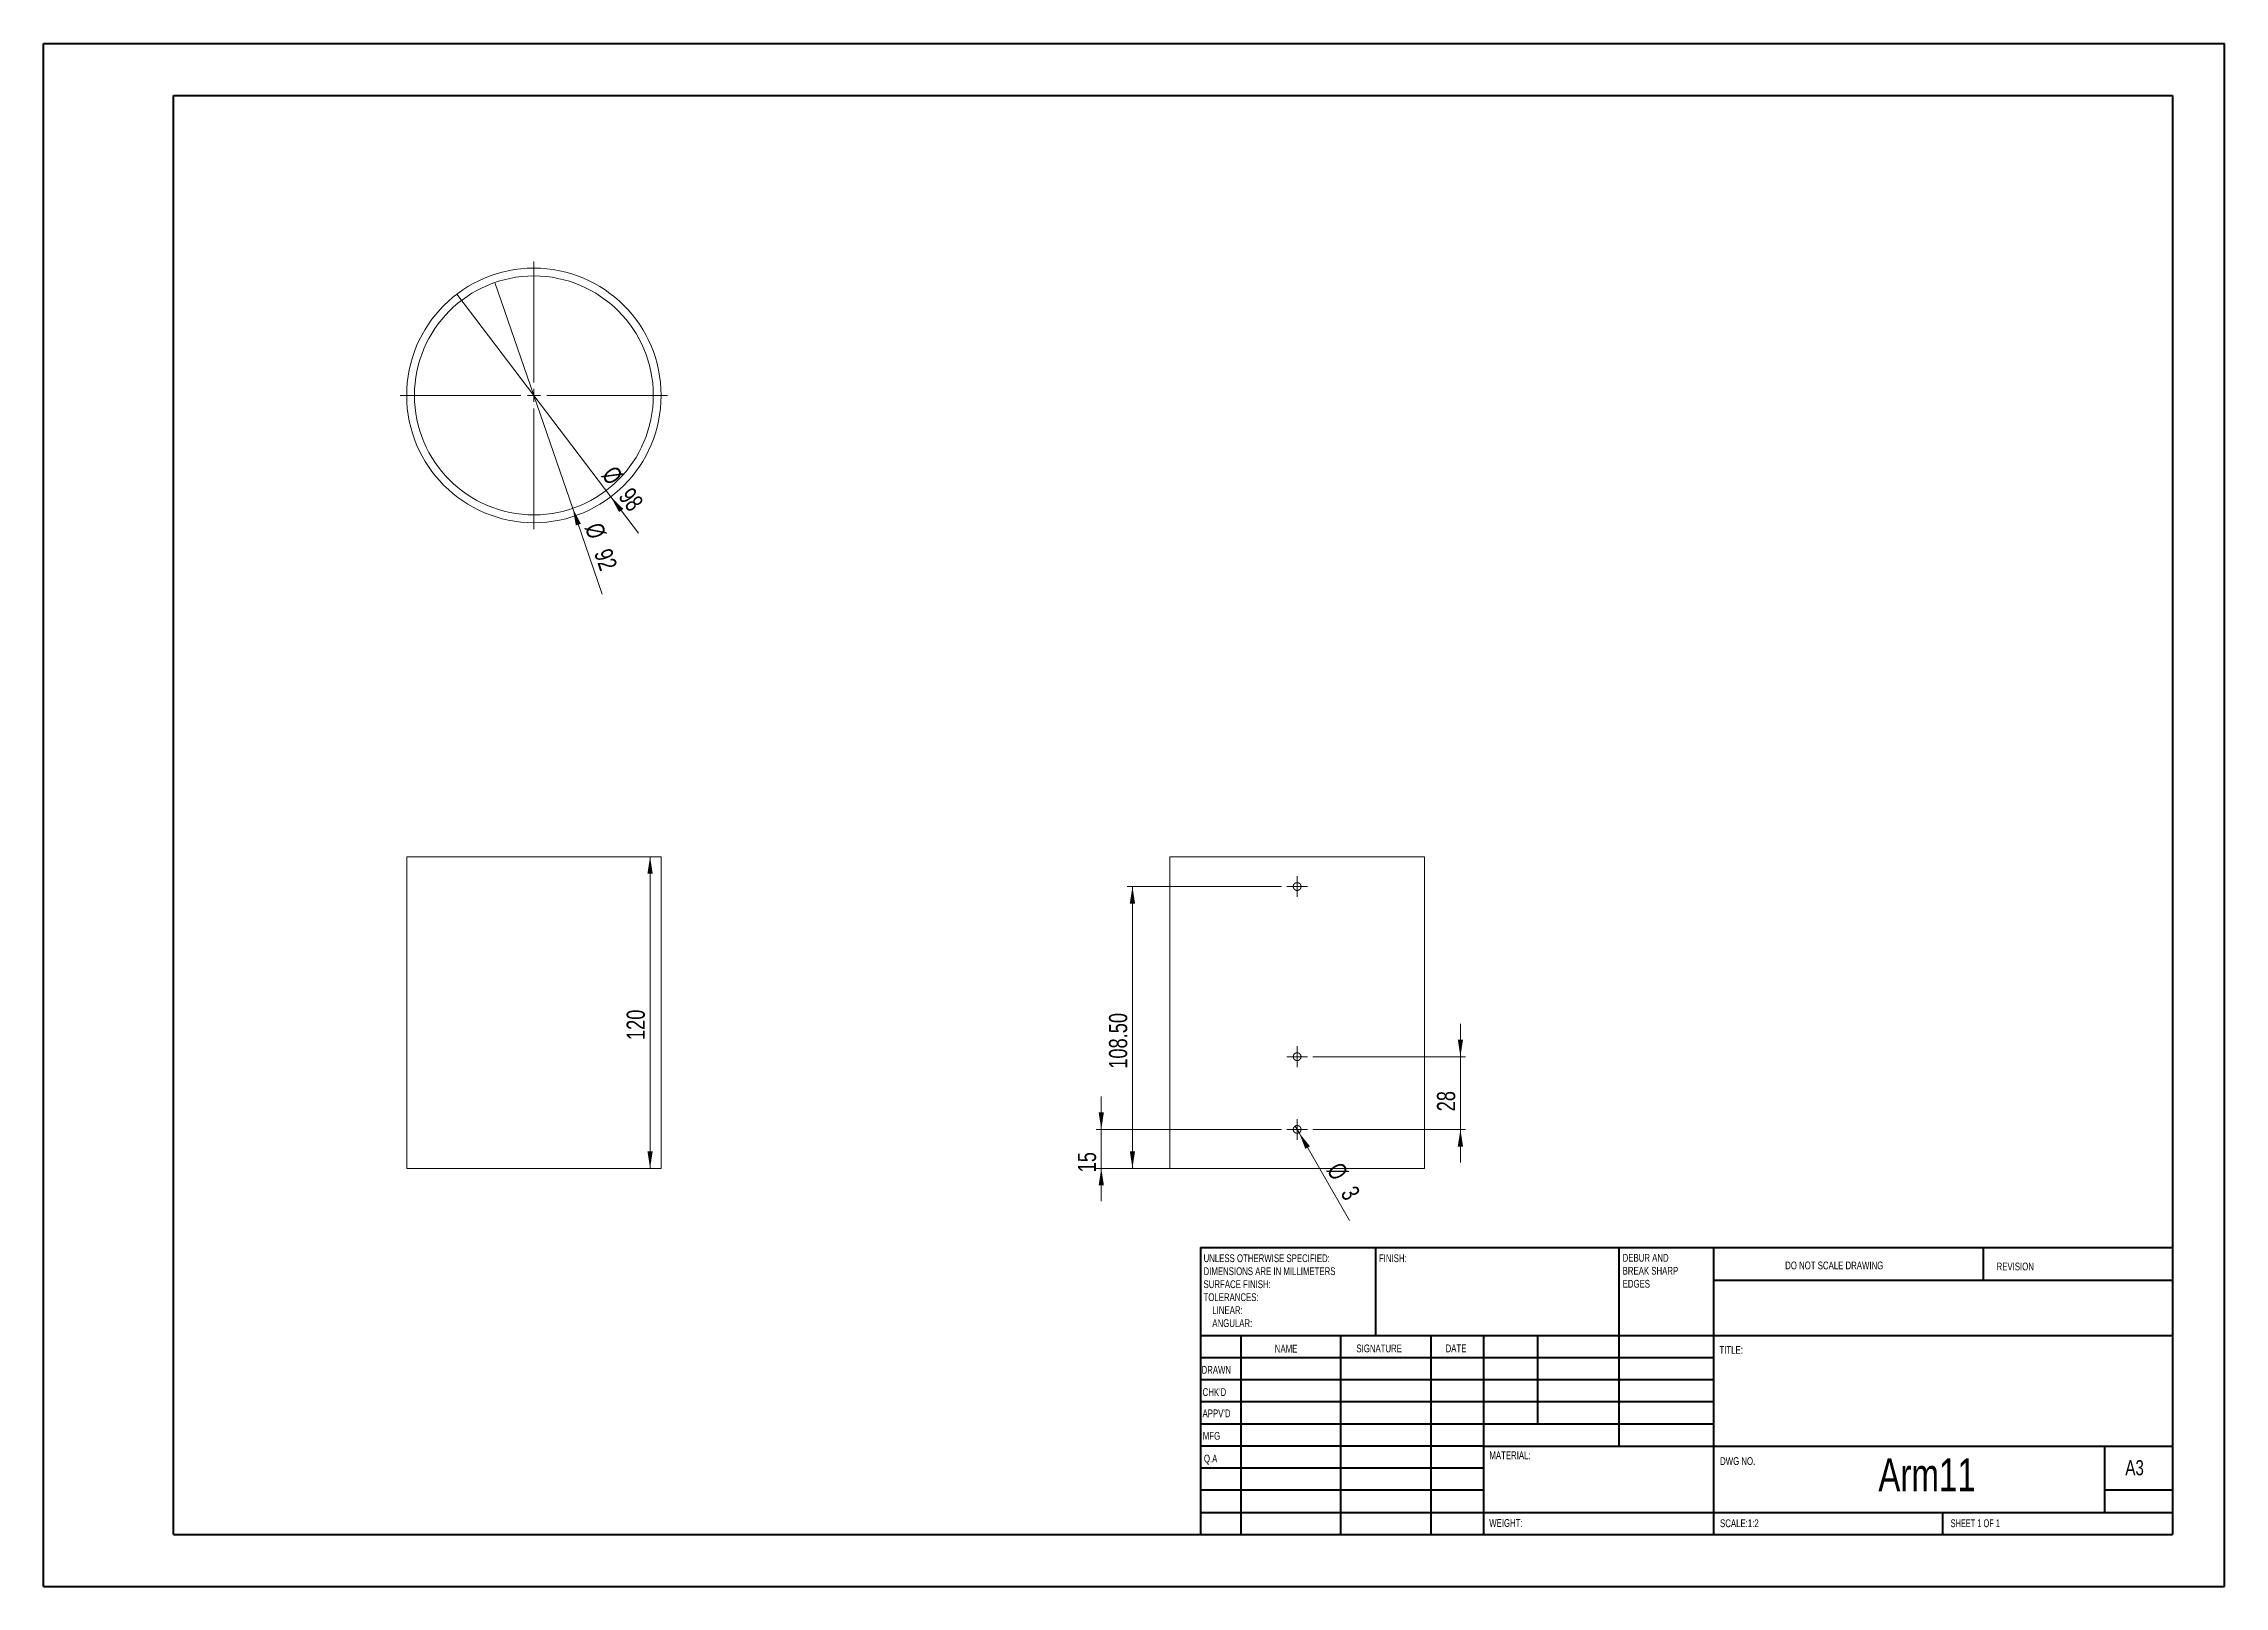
# Model space of a CAD drawing. Header units: millimetres. Extents: x 0 to 840, y 0 to 594.
import ezdxf

# ---------------------------------------------------------------- set-up
doc = ezdxf.new("R2010")
doc.units = ezdxf.units.MM
doc.header["$LTSCALE"] = 2
doc.styles.add('SLDTEXTSTYLE0', font='TXT', dxfattribs={"width": 0.75})
doc.styles.add('SLDTEXTSTYLE1', font='TXT', dxfattribs={"width": 0.6875})
doc.dimstyles.new('SLDDIMSTYLE0', dxfattribs={"dimtxt": 7, "dimasz": 6.604, "dimexe": 0, "dimexo": 0.0625, "dimgap": 1.75, "dimtad": 1, "dimrnd": 1e-09, "dimzin": 12, "dimdsep": 46, "dimtxsty": 'SLDTEXTSTYLE0', "dimsah": 1, "dimcen": 0.09, "dimadec": 0, "dimazin": 3, "dimtfac": 1, "dimtofl": 0, "dimtmove": 0, "dimatfit": 3, "dimfxl": 0, "dimfrac": 2, "dimtolj": 1, "dimtzin": 12, "dimarcsym": 0})
doc.dimstyles.new('SLDDIMSTYLE1', dxfattribs={"dimtxt": 7, "dimasz": 6.604, "dimexe": 0, "dimexo": 0.0625, "dimgap": 1.75, "dimtad": 1, "dimrnd": 1e-09, "dimzin": 12, "dimdsep": 46, "dimtxsty": 'SLDTEXTSTYLE0', "dimblk1": 'NONE', "dimsah": 1, "dimcen": 0, "dimadec": 0, "dimazin": 3, "dimtfac": 1, "dimtmove": 0, "dimatfit": 3, "dimldrblk": 'NONE', "dimfxl": 0, "dimfrac": 2, "dimtolj": 1, "dimtzin": 12, "dimarcsym": 0})
doc.dimstyles.new('SLDDIMSTYLE2', dxfattribs={"dimtxt": 7, "dimasz": 6.604, "dimexe": 0, "dimexo": 0.0625, "dimgap": 1.75, "dimtad": 1, "dimrnd": 1e-09, "dimzin": 4, "dimdsep": 46, "dimtxsty": 'SLDTEXTSTYLE0', "dimsah": 1, "dimcen": 0.09, "dimadec": 0, "dimazin": 1, "dimtfac": 1, "dimtofl": 0, "dimtmove": 0, "dimatfit": 3, "dimfxl": 0, "dimfrac": 2, "dimtolj": 1, "dimtzin": 12, "dimarcsym": 0})
doc.dimstyles.new('SLDDIMSTYLE3', dxfattribs={"dimtxt": 7, "dimasz": 6.604, "dimexe": 0, "dimexo": 0.0625, "dimgap": 1.75, "dimtad": 1, "dimrnd": 1e-09, "dimzin": 12, "dimdsep": 46, "dimtxsty": 'SLDTEXTSTYLE0', "dimsah": 1, "dimcen": 0.09, "dimadec": 0, "dimazin": 3, "dimtfac": 1, "dimtmove": 0, "dimatfit": 0, "dimfxl": 0, "dimfrac": 2, "dimtolj": 1, "dimtzin": 12, "dimarcsym": 0})

# ---------------------------------------------------------------- blocks, each defined once
blk = doc.blocks.new('SW_NOTE_0')
at = {"color": 0, "linetype": 'Continuous', "lineweight": 0, "char_height": 3, "attachment_point": 1, "style": 'SLDTEXTSTYLE0'}
for s, insert in [('DEBUR AND', (0, 3.87)), ('BREAK SHARP', (0, -1.13)), ('EDGES', (0, -6.13))]:
    blk.add_mtext(s, dxfattribs=dict(at, insert=insert))
blk = doc.blocks.new('SW_NOTE_1')
at = {"color": 0, "linetype": 'Continuous', "lineweight": 0, "char_height": 3, "attachment_point": 1, "style": 'SLDTEXTSTYLE0'}
for s, insert in [('UNLESS OTHERWISE SPECIFIED:', (0, 3.87)), ('SURFACE FINISH:', (0, -6.13)), ('DIMENSIONS ARE IN MILLIMETERS', (0, -1.13)), ('TOLERANCES:', (0, -11.13)), ('LINEAR:', (3.38, -16.13)), ('ANGULAR:', (3.38, -21.13))]:
    blk.add_mtext(s, dxfattribs=dict(at, insert=insert))
blk = doc.blocks.new('_D')
at = {"color": 7, "linetype": 'Continuous', "lineweight": 0}
for p, q in [((236, 281.38), (231.76, 281.38)), ((233.76, 161.38), (233.76, 281.38)), ((236, 161.38), (231.76, 161.38))]:
    blk.add_line(p, q, dxfattribs=at)
for points in [[(233.76, 281.38), (232.74, 274.78), (234.77, 274.78)], [(233.76, 161.38), (234.77, 167.98), (232.74, 167.98)]]:
    blk.add_solid(points, dxfattribs=at)
at = {"color": 7, "linetype": 'Continuous', "lineweight": 0, "insert": (224.73, 210.78, 0.1), "char_height": 7, "attachment_point": 1, "rotation": 90, "style": 'SLDTEXTSTYLE0'}
blk.add_mtext('120', dxfattribs=at)
blk = doc.blocks.new('_D_1')
at = {"color": 7, "linetype": 'Continuous', "lineweight": 0}
for q in [(174.02, 502.47), (215.34, 382.5)]:
    blk.add_line((203.98, 415.49), q, dxfattribs=at)
blk.add_solid([(203.98, 415.49), (205.17, 408.91), (207.09, 409.57)], dxfattribs=at)
at = {"color": 7, "linetype": 'Continuous', "lineweight": 0, "char_height": 7, "attachment_point": 1, "rotation": 289.00163, "style": 'SLDTEXTSTYLE0'}
for s, insert in [('%%c', (215.19, 410.57, -59.9)), ('92', (218.73, 400.62, -59.9))]:
    blk.add_mtext(s, dxfattribs=dict(at, insert=insert))
blk = doc.blocks.new('_NONE')
blk = doc.blocks.new('_D_2')
at = {"color": 7, "linetype": 'Continuous', "lineweight": 0}
for q in [(159.38, 498.01), (229.3, 405.88)]:
    blk.add_line((218.62, 419.95), q, dxfattribs=at)
blk.add_solid([(218.62, 419.95), (221.81, 414.07), (223.42, 415.3)], dxfattribs=at)
at = {"color": 7, "linetype": 'Continuous', "lineweight": 0, "char_height": 7, "attachment_point": 1, "rotation": 307.19618, "style": 'SLDTEXTSTYLE0'}
for s, insert in [('%%c', (220.39, 432.5, -59.9)), ('98', (226.86, 424.15, -59.9))]:
    blk.add_mtext(s, dxfattribs=dict(at, insert=insert))
blk = doc.blocks.new('SW_CENTERMARKSYMBOL_0')
at = {"color": 0, "linetype": 'Continuous', "lineweight": 0}
for p, q in [((0, 5), (0, 51.5)), ((-5, 0), (-51.5, 0)), ((0, 0), (-2.5, 0)), ((0, 0), (0, 2.5)), ((0, 0), (0, -2.5)), ((0, 0), (2.5, 0)), ((5, 0), (51.5, 0)), ((0, -5), (0, -51.5))]:
    blk.add_line(p, q, dxfattribs=at)
blk = doc.blocks.new('_D_3')
at = {"color": 7, "linetype": 'Continuous', "lineweight": 0}
for p, q in [((477, 269.88), (417.56, 269.88)), ((419.56, 161.38), (419.56, 269.88)), ((481, 161.38), (417.56, 161.38))]:
    blk.add_line(p, q, dxfattribs=at)
for points in [[(419.56, 269.88), (418.54, 263.28), (420.57, 263.28)], [(419.56, 161.38), (420.57, 167.98), (418.54, 167.98)]]:
    blk.add_solid(points, dxfattribs=at)
at = {"color": 7, "linetype": 'Continuous', "lineweight": 0, "insert": (410.53, 199.73, 0.1), "char_height": 7, "attachment_point": 1, "rotation": 90, "style": 'SLDTEXTSTYLE0'}
blk.add_mtext('108.50', dxfattribs=at)
blk = doc.blocks.new('_D_4')
at = {"color": 7, "linetype": 'Continuous', "lineweight": 0}
for p, q in [((407.56, 176.38), (407.56, 189.08)), ((477, 176.38), (405.56, 176.38)), ((407.56, 161.38), (407.56, 176.38)), ((481, 161.38), (405.56, 161.38)), ((407.56, 161.38), (407.56, 148.68))]:
    blk.add_line(p, q, dxfattribs=at)
for points in [[(407.56, 176.38), (408.57, 182.98), (406.54, 182.98)], [(407.56, 161.38), (406.54, 154.78), (408.57, 154.78)]]:
    blk.add_solid(points, dxfattribs=at)
at = {"color": 7, "linetype": 'Continuous', "lineweight": 0, "insert": (398.53, 159.84, 0.1), "char_height": 7, "attachment_point": 1, "rotation": 90, "style": 'SLDTEXTSTYLE0'}
blk.add_mtext('15', dxfattribs=at)
blk = doc.blocks.new('_D_5')
at = {"color": 7, "linetype": 'Continuous', "lineweight": 0}
for q in [(482.25, 177.68), (503.22, 141.35)]:
    blk.add_line((483.75, 175.08), q, dxfattribs=at)
blk.add_solid([(483.75, 175.08), (486.17, 168.85), (487.93, 169.87)], dxfattribs=at)
at = {"color": 7, "linetype": 'Continuous', "lineweight": 0, "char_height": 7, "attachment_point": 1, "rotation": 300, "style": 'SLDTEXTSTYLE0'}
for s, insert in [('%%c', (500.25, 164.36, 0.1)), ('3', (505.62, 155.28, 0.1))]:
    blk.add_mtext(s, dxfattribs=dict(at, insert=insert))
blk = doc.blocks.new('_D_6')
at = {"color": 7, "linetype": 'Continuous', "lineweight": 0}
for p, q in [((545.89, 204.38), (545.89, 217.08)), ((489, 204.38), (547.89, 204.38)), ((545.89, 204.38), (545.89, 176.38)), ((489, 176.38), (547.89, 176.38)), ((545.89, 176.38), (545.89, 163.68))]:
    blk.add_line(p, q, dxfattribs=at)
for points in [[(545.89, 204.38), (546.9, 210.98), (544.87, 210.98)], [(545.89, 176.38), (544.87, 169.78), (546.9, 169.78)]]:
    blk.add_solid(points, dxfattribs=at)
at = {"color": 7, "linetype": 'Continuous', "lineweight": 0, "insert": (536.86, 183.34, 0.1), "char_height": 7, "attachment_point": 1, "rotation": 90, "style": 'SLDTEXTSTYLE0'}
blk.add_mtext('28', dxfattribs=at)
blk = doc.blocks.new('SW_CENTERMARKSYMBOL_1')
at = {"color": 0, "linetype": 'Continuous', "lineweight": 0}
for p, q in [((-2.5, 0), (-4, 0)), ((0, 0), (-2.5, 0)), ((0, 2.5), (0, 4)), ((0, 0), (0, 2.5)), ((0, 0), (0, -2.5)), ((0, 0), (2.5, 0)), ((2.5, 0), (4, 0)), ((0, -2.5), (0, -4))]:
    blk.add_line(p, q, dxfattribs=at)
blk = doc.blocks.new('SW_CENTERMARKSYMBOL_2')
at = {"color": 0, "linetype": 'Continuous', "lineweight": 0}
for p, q in [((-2.5, 0), (-4, 0)), ((0, 0), (-2.5, 0)), ((0, 2.5), (0, 4)), ((0, 0), (0, 2.5)), ((0, 0), (0, -2.5)), ((0, 0), (2.5, 0)), ((2.5, 0), (4, 0)), ((0, -2.5), (0, -4))]:
    blk.add_line(p, q, dxfattribs=at)
blk = doc.blocks.new('SW_CENTERMARKSYMBOL_3')
at = {"color": 0, "linetype": 'Continuous', "lineweight": 0}
for p, q in [((-2.5, 0), (-4, 0)), ((0, 0), (-2.5, 0)), ((0, 2.5), (0, 4)), ((0, 0), (0, 2.5)), ((0, 0), (0, -2.5)), ((0, 0), (2.5, 0)), ((2.5, 0), (4, 0)), ((0, -2.5), (0, -4))]:
    blk.add_line(p, q, dxfattribs=at)

msp = doc.modelspace()

# ---------------------------------------------------------------- linework, layer by layer
at = {"color": 7, "linetype": 'Continuous', "lineweight": 40}
for p, q in [((0.158, 0.43), (0.158, 594.43)), ((0.158, 594.43), (840.158, 594.43)), ((840.158, 0.43), (840.158, 594.43)), ((50.158, 20.43), (50.158, 574.43)), ((50.158, 574.43), (820.158, 574.43)), ((820.158, 574.43), (820.158, 20.43)), ((445.758, 130.93), (820.158, 130.93)), ((445.758, 130.93), (445.758, 20.43)), ((513.358, 96.93), (513.358, 130.93)), ((606.958, 130.93), (606.958, 54.43)), ((643.358, 130.93), (643.358, 20.43)), ((747.358, 118.18), (747.358, 130.93)), ((820.158, 118.18), (643.358, 118.18)), ((820.158, 96.93), (445.758, 96.93)), ((461.358, 96.93), (461.358, 20.43)), ((499.74, 96.93), (499.74, 20.43)), ((534.556, 96.93), (534.556, 20.43)), ((554.958, 20.43), (554.958, 96.93)), ((575.758, 62.93), (575.758, 96.93)), ((643.358, 88.43), (445.758, 88.43)), ((643.358, 79.93), (445.758, 79.93)), ((643.358, 71.43), (445.758, 71.43)), ((643.358, 62.93), (445.758, 62.93)), ((554.958, 54.43), (445.758, 54.43)), ((554.958, 54.43), (820.158, 54.43)), ((794.158, 28.93), (794.158, 54.43)), ((554.958, 45.929), (445.758, 45.929)), ((554.958, 37.43), (445.758, 37.43)), ((820.158, 37.43), (794.158, 37.43)), ((445.758, 28.93), (820.158, 28.93)), ((731.758, 20.43), (731.758, 28.93)), ((50.158, 20.43), (820.158, 20.43)), ((0.158, 0.43), (840.158, 0.43))]:
    msp.add_line(p, q, dxfattribs=at)
at = {"color": 7, "linetype": 'Continuous', "lineweight": 15}
for p, q in [((140.023, 460.48), (140, 460.48)), ((140, 457.48), (140.023, 457.48)), ((238, 460.48), (237.977, 460.48)), ((237.977, 457.48), (238, 457.48)), ((140, 281.38), (140, 271.362)), ((140, 281.38), (189, 281.38)), ((189, 281.38), (238, 281.38)), ((238, 271.378), (238, 281.38)), ((434, 281.38), (434, 161.38)), ((434, 281.38), (532, 281.38)), ((532, 161.38), (532, 281.38)), ((237.977, 269.88), (237.977, 269.8)), ((140, 268.38), (140, 205.861)), ((238, 205.878), (238, 268.399)), ((140, 202.882), (140, 177.861)), ((140.023, 204.38), (140.023, 204.46)), ((237.977, 204.38), (237.977, 204.3)), ((238, 177.878), (238, 202.899)), ((140.023, 176.38), (140.023, 176.46)), ((140, 174.882), (140, 161.38)), ((237.977, 176.38), (237.977, 176.3)), ((238, 161.38), (238, 174.899)), ((140, 161.38), (189, 161.38)), ((189, 161.38), (238, 161.38)), ((434, 161.38), (532, 161.38))]:
    msp.add_line(p, q, dxfattribs=at)
for radius in [49, 46]:
    msp.add_circle((189, 458.98), radius, dxfattribs=at)
msp.add_arc((91.015, 269.88), 49.008, 358.246098, 1.732533, dxfattribs=at)
for points, knots in [([(237.999, 268.399), (238, 268.394), (238, 268.373), (237.996, 268.513), (237.988, 268.802), (237.981, 269.225), (237.976, 269.719), (237.977, 270.231), (237.983, 270.704), (237.991, 271.081), (237.999, 271.333), (237.999, 271.363), (238, 271.378)], [0, 0, 0, 0, 0.0370059, 0.1443311, 0.2516748, 0.3590625, 0.4664507, 0.5737954, 0.6811202, 0.78848, 0.8958749, 1, 1, 1, 1]), ([(237.978, 270.21), (237.978, 270.205), (237.977, 270.102), (237.977, 269.988), (237.977, 269.88)], [0, 0, 0, 0, 0.04914143, 1, 1, 1, 1]), ([(484.5, 270.078), (484.5, 269.781), (484.49, 269.683), (484.452, 269.492), (484.423, 269.396), (484.348, 269.215), (484.302, 269.129), (484.193, 268.966), (484.13, 268.888), (483.922, 268.681), (483.755, 268.569), (483.394, 268.42), (483.196, 268.38), (482.903, 268.38), (482.804, 268.39), (482.611, 268.428), (482.518, 268.456), (482.336, 268.531), (482.248, 268.578), (482.086, 268.687), (482.01, 268.749), (481.8, 268.959), (481.69, 269.124), (481.577, 269.396), (481.548, 269.49), (481.51, 269.682), (481.5, 269.782), (481.5, 270.075), (481.539, 270.273), (481.688, 270.634), (481.8, 270.801), (482.007, 271.009), (482.084, 271.072), (482.248, 271.181), (482.334, 271.227), (482.515, 271.303), (482.61, 271.332), (482.802, 271.37), (482.9, 271.38), (483.196, 271.38), (483.391, 271.341), (483.664, 271.229), (483.75, 271.183), (483.913, 271.074), (483.991, 271.011), (484.198, 270.803), (484.31, 270.636), (484.46, 270.275), (484.5, 270.078), (484.5, 269.781)], [-0.0625, -0.0625, 0, 0, 0.03125, 0.03125, 0.0625, 0.0625, 0.09375, 0.09375, 0.125, 0.125, 0.1875, 0.1875, 0.25, 0.25, 0.28125, 0.28125, 0.3125, 0.3125, 0.34375, 0.34375, 0.375, 0.375, 0.4375, 0.4375, 0.46875, 0.46875, 0.5, 0.5, 0.5625, 0.5625, 0.625, 0.625, 0.65625, 0.65625, 0.6875, 0.6875, 0.71875, 0.71875, 0.75, 0.75, 0.8125, 0.8125, 0.84375, 0.84375, 0.875, 0.875, 0.9375, 0.9375, 1, 1, 1.03125, 1.03125]), ([(140.001, 205.861), (140, 205.866), (140, 205.887), (140.004, 205.747), (140.012, 205.458), (140.019, 205.035), (140.024, 204.541), (140.023, 204.029), (140.017, 203.556), (140.009, 203.179), (140.001, 202.927), (140.001, 202.897), (140, 202.882)], [0, 0, 0, 0, 0.0370059, 0.1443311, 0.2516748, 0.3590625, 0.4664507, 0.5737954, 0.6811202, 0.78848, 0.8958749, 1, 1, 1, 1]), ([(140.022, 204.05), (140.022, 204.055), (140.023, 204.158), (140.023, 204.272), (140.023, 204.38)], [0, 0, 0, 0, 0.0491414, 1, 1, 1, 1]), ([(237.999, 202.899), (238, 202.894), (238, 202.873), (237.996, 203.013), (237.988, 203.302), (237.981, 203.725), (237.976, 204.219), (237.977, 204.731), (237.983, 205.204), (237.991, 205.581), (237.999, 205.833), (237.999, 205.863), (238, 205.878)], [0, 0, 0, 0, 0.0370059, 0.1443311, 0.2516748, 0.3590625, 0.4664507, 0.5737954, 0.6811202, 0.78848, 0.8958749, 1, 1, 1, 1]), ([(237.978, 204.71), (237.978, 204.705), (237.977, 204.602), (237.977, 204.488), (237.977, 204.38)], [0, 0, 0, 0, 0.0491414, 1, 1, 1, 1]), ([(484.5, 204.578), (484.5, 204.281), (484.49, 204.183), (484.452, 203.992), (484.423, 203.896), (484.348, 203.715), (484.302, 203.629), (484.193, 203.466), (484.13, 203.388), (483.922, 203.181), (483.755, 203.069), (483.394, 202.92), (483.196, 202.88), (482.903, 202.88), (482.804, 202.89), (482.611, 202.928), (482.518, 202.956), (482.336, 203.031), (482.248, 203.078), (482.086, 203.187), (482.01, 203.249), (481.8, 203.459), (481.69, 203.624), (481.577, 203.896), (481.548, 203.99), (481.51, 204.182), (481.5, 204.282), (481.5, 204.575), (481.539, 204.773), (481.688, 205.134), (481.8, 205.301), (482.007, 205.509), (482.084, 205.572), (482.248, 205.681), (482.334, 205.727), (482.515, 205.803), (482.61, 205.832), (482.802, 205.87), (482.9, 205.88), (483.196, 205.88), (483.391, 205.841), (483.664, 205.729), (483.75, 205.683), (483.913, 205.574), (483.991, 205.511), (484.198, 205.303), (484.31, 205.136), (484.46, 204.775), (484.5, 204.578), (484.5, 204.281)], [-0.0625, -0.0625, 0, 0, 0.03125, 0.03125, 0.0625, 0.0625, 0.09375, 0.09375, 0.125, 0.125, 0.1875, 0.1875, 0.25, 0.25, 0.28125, 0.28125, 0.3125, 0.3125, 0.34375, 0.34375, 0.375, 0.375, 0.4375, 0.4375, 0.46875, 0.46875, 0.5, 0.5, 0.5625, 0.5625, 0.625, 0.625, 0.65625, 0.65625, 0.6875, 0.6875, 0.71875, 0.71875, 0.75, 0.75, 0.8125, 0.8125, 0.84375, 0.84375, 0.875, 0.875, 0.9375, 0.9375, 1, 1, 1.03125, 1.03125]), ([(140.001, 177.861), (140, 177.866), (140, 177.887), (140.004, 177.747), (140.012, 177.458), (140.019, 177.035), (140.024, 176.541), (140.023, 176.029), (140.017, 175.556), (140.009, 175.179), (140.001, 174.927), (140.001, 174.897), (140, 174.882)], [0, 0, 0, 0, 0.0370059, 0.1443311, 0.2516748, 0.3590625, 0.4664507, 0.5737954, 0.6811202, 0.78848, 0.8958749, 1, 1, 1, 1]), ([(237.999, 174.899), (238, 174.894), (238, 174.873), (237.996, 175.013), (237.988, 175.302), (237.981, 175.725), (237.976, 176.219), (237.977, 176.731), (237.983, 177.204), (237.991, 177.581), (237.999, 177.833), (237.999, 177.863), (238, 177.878)], [0, 0, 0, 0, 0.0370059, 0.1443311, 0.2516748, 0.3590625, 0.4664507, 0.5737954, 0.6811202, 0.78848, 0.8958749, 1, 1, 1, 1]), ([(237.978, 176.71), (237.978, 176.705), (237.977, 176.602), (237.977, 176.488), (237.977, 176.38)], [0, 0, 0, 0, 0.0491414, 1, 1, 1, 1]), ([(484.5, 176.578), (484.5, 176.281), (484.49, 176.183), (484.452, 175.992), (484.423, 175.896), (484.348, 175.715), (484.302, 175.629), (484.193, 175.466), (484.13, 175.388), (483.922, 175.181), (483.755, 175.069), (483.394, 174.92), (483.196, 174.88), (482.903, 174.88), (482.804, 174.89), (482.611, 174.928), (482.518, 174.956), (482.336, 175.031), (482.248, 175.078), (482.086, 175.187), (482.01, 175.249), (481.8, 175.459), (481.69, 175.624), (481.577, 175.896), (481.548, 175.99), (481.51, 176.182), (481.5, 176.282), (481.5, 176.575), (481.539, 176.773), (481.688, 177.134), (481.8, 177.301), (482.007, 177.509), (482.084, 177.572), (482.248, 177.681), (482.334, 177.727), (482.515, 177.803), (482.61, 177.832), (482.802, 177.87), (482.9, 177.88), (483.196, 177.88), (483.391, 177.841), (483.664, 177.729), (483.75, 177.683), (483.913, 177.574), (483.991, 177.511), (484.198, 177.303), (484.31, 177.136), (484.46, 176.775), (484.5, 176.578), (484.5, 176.281)], [-0.0625, -0.0625, 0, 0, 0.03125, 0.03125, 0.0625, 0.0625, 0.09375, 0.09375, 0.125, 0.125, 0.1875, 0.1875, 0.25, 0.25, 0.28125, 0.28125, 0.3125, 0.3125, 0.34375, 0.34375, 0.375, 0.375, 0.4375, 0.4375, 0.46875, 0.46875, 0.5, 0.5, 0.5625, 0.5625, 0.625, 0.625, 0.65625, 0.65625, 0.6875, 0.6875, 0.71875, 0.71875, 0.75, 0.75, 0.8125, 0.8125, 0.84375, 0.84375, 0.875, 0.875, 0.9375, 0.9375, 1, 1, 1.03125, 1.03125]), ([(140.022, 176.05), (140.022, 176.055), (140.023, 176.158), (140.023, 176.272), (140.023, 176.38)], [0, 0, 0, 0, 0.0491414, 1, 1, 1, 1])]:
    msp.add_open_spline(points, degree=3, knots=knots, dxfattribs=at)

# ---------------------------------------------------------------- block references
at = {"color": 7, "linetype": 'Continuous', "lineweight": 0}
for name, p in [('SW_CENTERMARKSYMBOL_0', (189, 458.98)), ('SW_CENTERMARKSYMBOL_1', (483, 269.88)), ('SW_CENTERMARKSYMBOL_3', (483, 204.38)), ('SW_CENTERMARKSYMBOL_2', (483, 176.38)), ('SW_NOTE_1', (446.945, 124.404)), ('SW_NOTE_0', (608.376, 124.569))]:
    msp.add_blockref(name, p, dxfattribs=at)

# ---------------------------------------------------------------- texts
for s, insert, char_height, attachment_point, style in [('FINISH:', (514.5, 128.268), 3, 1, 'SLDTEXTSTYLE0'), ('DO NOT SCALE DRAWING', (670.987, 125.496), 3, 1, 'SLDTEXTSTYLE0'), ('REVISION', (752.413, 125.099), 3, 1, 'SLDTEXTSTYLE0'), ('NAME', (474.402, 93.433), 3, 1, 'SLDTEXTSTYLE0'), ('SIGNATURE', (505.825, 93.553), 3, 1, 'SLDTEXTSTYLE0'), ('DATE', (540.187, 93.582), 3, 1, 'SLDTEXTSTYLE0'), ('TITLE:', (645.67, 92.986), 3, 1, 'SLDTEXTSTYLE0'), ('DRAWN', (446.182, 85.289), 3, 1, 'SLDTEXTSTYLE0'), ("CHK'D", (446.579, 76.738), 3, 1, 'SLDTEXTSTYLE0'), ("APPV'D", (446.561, 68.558), 3, 1, 'SLDTEXTSTYLE0'), ('MFG', (446.668, 59.897), 3, 1, 'SLDTEXTSTYLE0'), ('Q.A', (447.096, 51.129), 3, 1, 'SLDTEXTSTYLE0'), ('MATERIAL:', (557.049, 52.402), 3, 1, 'SLDTEXTSTYLE0'), ('DWG NO.', (645.906, 50.167), 3, 1, 'SLDTEXTSTYLE0'), ('Arm11', (725.63, 49.693), 12.7, 2, 'SLDTEXTSTYLE0'), ('A3', (802, 49.03), 5.8208, 1, 'SLDTEXTSTYLE0'), ('WEIGHT:', (556.993, 26.328), 2.9972, 1, 'SLDTEXTSTYLE0'), ('SCALE:1:2', (645.906, 26.23), 3, 1, 'SLDTEXTSTYLE0'), ('SHEET 1 OF 1', (734.714, 26.23), 3, 1, 'SLDTEXTSTYLE1')]:
    msp.add_mtext(s, dxfattribs=dict(at, insert=insert, char_height=char_height, attachment_point=attachment_point, style=style))

# ---------------------------------------------------------------- dimensions: what is measured, and where the dimension line sits
for p1, p2, picture, middle in [((159.377, 498.012), (218.623, 419.948), '_D_2', (221.438, 416.238)), ((174.023, 502.473), (203.977, 415.487), '_D_1', (211.084, 394.848)), ((482.25, 177.679), (483.75, 175.081), '_D_5', (498.123, 150.187))]:
    dim = msp.add_diameter_dim_2p(p1=p1, p2=p2, dimstyle='SLDDIMSTYLE1', dxfattribs=at)
    dim.commit()
    dim.dimension.update_dxf_attribs({"geometry": picture, "text_midpoint": middle, "dimtype": 163})
for base, p1, p2, dimstyle, picture, middle in [((228.2, 281.38), (238, 161.38), (238, 281.38), 'SLDDIMSTYLE0', '_D', (228.2, 221.38)), ((414, 269.88), (483, 161.38), (483, 269.88), 'SLDDIMSTYLE2', '_D_3', (414, 216.798)), ((545.888, 176.38), (487, 204.38), (487, 176.38), 'SLDDIMSTYLE3', '_D_6', (545.888, 191.355)), ((402, 176.38), (483, 161.38), (483, 176.38), 'SLDDIMSTYLE3', '_D_4', (402, 167.853))]:
    dim = msp.add_linear_dim(base=base, p1=p1, p2=p2, angle=90, dimstyle=dimstyle, dxfattribs=at)
    dim.commit()
    dim.dimension.update_dxf_attribs({"geometry": picture, "text_midpoint": middle, "dimtype": 160})

doc.saveas('drawing.dxf')
